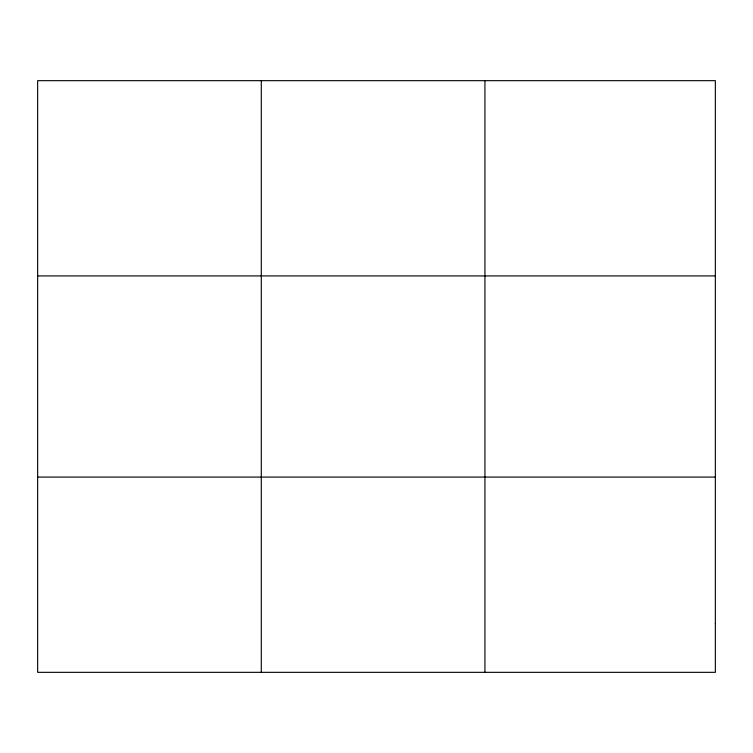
<?xml version="1.0" encoding="UTF-8"?>
<svg xmlns="http://www.w3.org/2000/svg" width="753" height="753" viewBox="0 0 753 753"><rect width="100%" height="100%" fill="white"/><g stroke="black" fill="none" stroke-linecap="round" stroke-linejoin="round"><path stroke-width="1.13" d="M261.291 80.665L261.291 672.335M484.932 80.665L484.932 672.335M37.65 275.918L715.35 275.918M37.65 477.082L715.35 477.082M715.35 623.522L715.35 672.335L37.65 672.335L37.65 80.665L715.35 80.665L715.35 623.522"/></g></svg>
